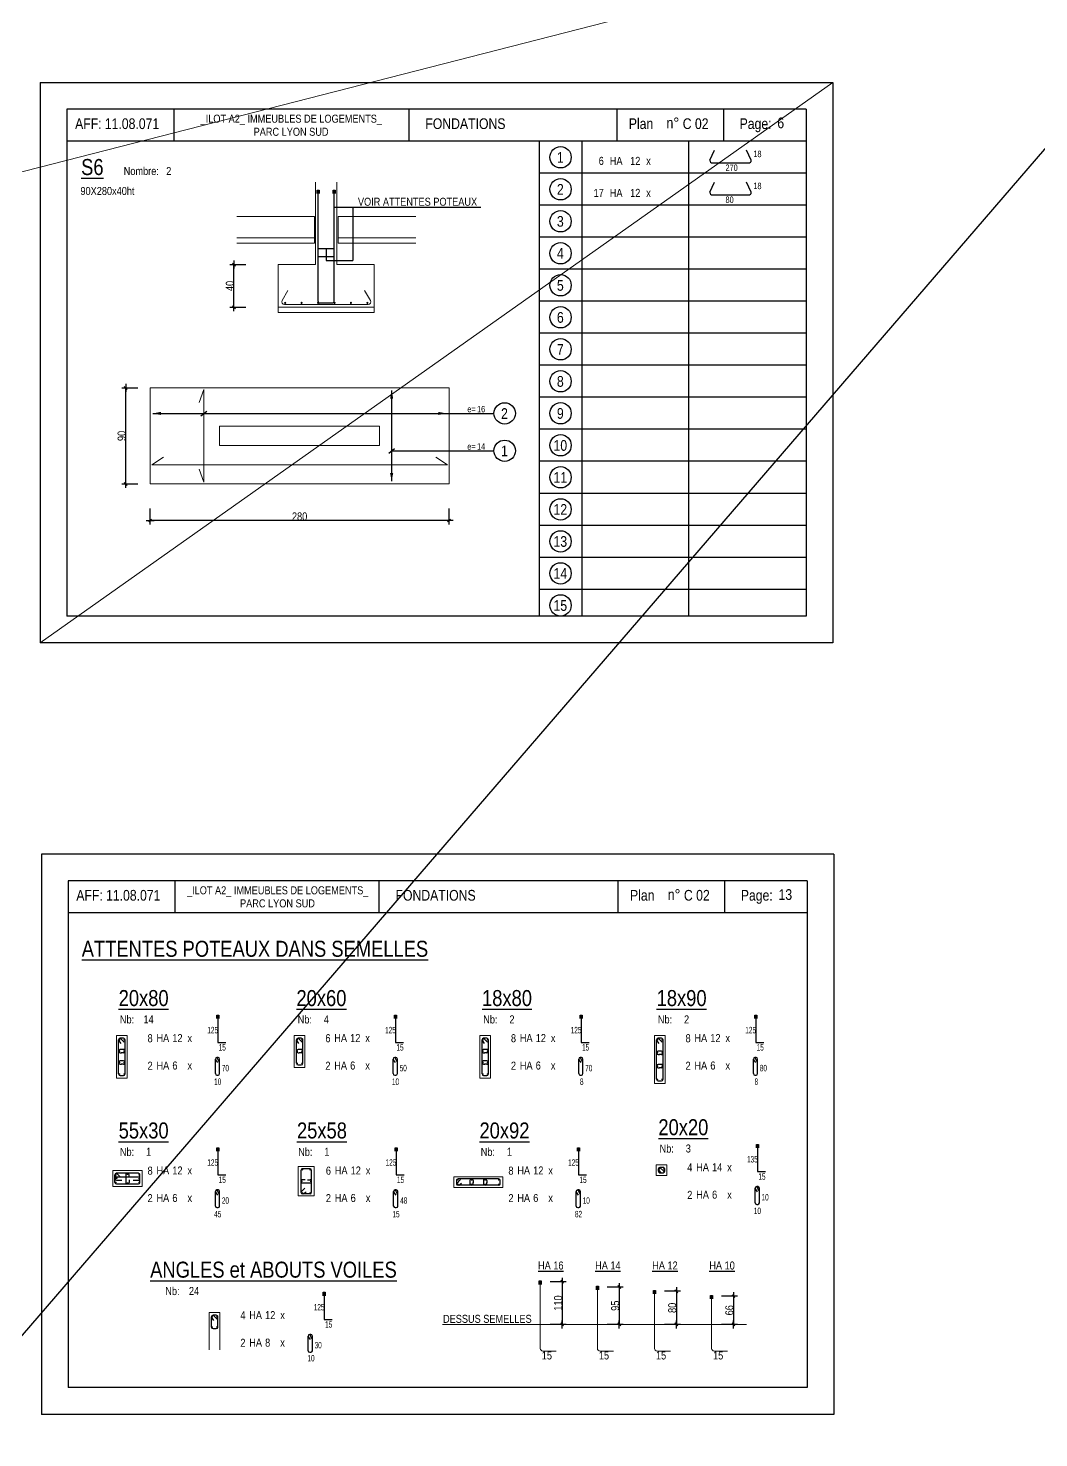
# Model space of a CAD drawing. Header units: centimetres. Extents: x 16433 to 114398, y -50094 to -12305.
# Drawn here: x 90031 to 91925, y -19755 to -17113 of the extents above; entities that cross this region are included whole.
import ezdxf
from ezdxf.enums import TextEntityAlignment as Align

# ---------------------------------------------------------------- set-up
doc = ezdxf.new("R2010")
doc.units = ezdxf.units.CM
doc.header["$LTSCALE"] = 0.5
doc.layers.get('DEFPOINTS').update_dxf_attribs({"linetype": 'CONTINUOUS'})
for name, color, linetype in [('01_cote_gen', 4, 'CONTINUOUS'), ('01_fenetres', 171, 'CONTINUOUS'), ('01_linteaux', 2, 'CONTINUOUS'), ('01_texte', 230, 'CONTINUOUS'), ('AA_COTES', 2, 'CONTINUOUS')]:
    doc.layers.add(name, color=color, linetype=linetype)
doc.layers.add('01_murs_coup', color=5, linetype='CONTINUOUS', lineweight=60)
doc.layers.add('01_sem', color=42, linetype='CONTINUOUS', lineweight=15)
doc.styles.add('STYLE2', font='ARIALN.TTF')
doc.dimstyles.new('JB25', dxfattribs={"dimscale": 0.1, "dimtxt": 150, "dimasz": 15, "dimexe": 0.1, "dimexo": 0.1, "dimgap": 0.09, "dimtad": 1, "dimdec": 1, "dimlfac": 0.5, "dimdsep": 46, "dimtxsty": 'STYLE2', "dimblk1": 'BOND_G', "dimblk2": 'BOND_D', "dimsah": 1, "dimcen": 1.5, "dimdle": 0.01, "dimse1": 1, "dimse2": 1, "dimclrd": 4, "dimclre": 2, "dimclrt": 6, "dimazin": 2, "dimtfac": 2.333333, "dimtdec": 1, "dimtix": 1, "dimtmove": 2, "dimatfit": 3, "dimldrblk": 'BOND_G', "dimfxl": 1, "dimtolj": 1, "dimtzin": 0, "dimarcsym": 0})
doc.dimstyles.new('JB50', dxfattribs={"dimscale": 0.1, "dimtxt": 150, "dimasz": 15, "dimexe": 0.1, "dimexo": 0.1, "dimgap": 0.09, "dimtad": 1, "dimdec": 1, "dimdsep": 46, "dimtxsty": 'STYLE2', "dimblk1": 'BOND_G', "dimblk2": 'BOND_D', "dimsah": 1, "dimcen": 1.5, "dimdle": 0.01, "dimse1": 1, "dimse2": 1, "dimclrd": 4, "dimclre": 2, "dimclrt": 6, "dimazin": 2, "dimtfac": 2.333333, "dimtdec": 1, "dimtix": 1, "dimtmove": 2, "dimatfit": 3, "dimldrblk": 'BOND_G', "dimfxl": 1, "dimtolj": 1, "dimtzin": 0, "dimarcsym": 0})

# ---------------------------------------------------------------- blocks, each defined once
blk = doc.blocks.new('BOND_G')
at = {"layer": 'AA_COTES', "color": 0}
for p, q in [((5, 0), (-5, 0)), ((1.8, 1.8), (-1.8, -1.8)), ((0, -5), (0, 15))]:
    blk.add_line(p, q, dxfattribs=at)
blk = doc.blocks.new('BOND_D')
at = {"layer": 'AA_COTES', "color": 0}
for p, q in [((5, 0), (-5, 0)), ((-1.8, -1.8), (1.8, 1.8)), ((0, 5), (0, -15))]:
    blk.add_line(p, q, dxfattribs=at)
blk = doc.blocks.new('*D4332')
at = {"layer": '01_cote_gen', "color": 4, "linetype": 'Continuous', "lineweight": -2, "transparency": 16777216}
blk.add_line((90213.9, -17965.8), (90213.9, -17788.8), dxfattribs=at)
at = {"layer": 'DEFPOINTS', "color": 0, "linetype": 'Continuous'}
for p in [(90213.9, -17787.3), (90240.9, -17787.3), (90240.9, -17967.3)]:
    blk.add_point(p, dxfattribs=at)
at = {"layer": '01_cote_gen', "color": 4, "linetype": 'Continuous', "lineweight": -2, "transparency": 16777216, "xscale": 1.5, "yscale": 1.5, "zscale": 1.5}
for name, p, rotation in [('BOND_D', (90213.9, -17787.3), 90), ('BOND_G', (90213.9, -17967.3), 270)]:
    blk.add_blockref(name, p, dxfattribs=dict(at, rotation=rotation))
at = {"layer": '01_cote_gen', "color": 6, "linetype": 'Continuous', "lineweight": 0, "transparency": 16777216, "insert": (90206.2, -17877.3), "char_height": 15, "attachment_point": 5, "rotation": 90, "style": 'STYLE2'}
blk.add_mtext('\\A1;90', dxfattribs=at)
blk = doc.blocks.new('*D4333')
at = {"layer": '01_sem', "color": 4, "lineweight": -2, "ltscale": 7, "transparency": 16777216}
blk.add_line((90818.2, -18035.9), (90261.2, -18035.9), dxfattribs=at)
at = {"layer": 'DEFPOINTS', "color": 0, "ltscale": 7}
for p in [(90259.7, -17967.3), (90819.7, -17967.3), (90259.7, -18035.9)]:
    blk.add_point(p, dxfattribs=at)
at = {"layer": '01_sem', "color": 4, "lineweight": -2, "ltscale": 7, "transparency": 16777216, "xscale": 1.5, "yscale": 1.5, "zscale": 1.5, "rotation": 180}
blk.add_blockref('BOND_D', (90259.7, -18035.9), dxfattribs=at)
at = {"layer": '01_sem', "color": 4, "lineweight": -2, "ltscale": 7, "transparency": 16777216, "xscale": 1.5, "yscale": 1.5, "zscale": 1.5}
blk.add_blockref('BOND_G', (90819.7, -18035.9), dxfattribs=at)
at = {"layer": '01_sem', "color": 6, "lineweight": 0, "ltscale": 7, "transparency": 16777216, "insert": (90539.7, -18028.3), "char_height": 15, "attachment_point": 5, "style": 'STYLE2'}
blk.add_mtext('\\A1;280', dxfattribs=at)
blk = doc.blocks.new('*D4334')
at = {"layer": '01_cote_gen', "color": 4, "linetype": 'Continuous', "lineweight": -2, "transparency": 16777216}
blk.add_line((90416.6, -17634.7), (90416.6, -17557.7), dxfattribs=at)
at = {"layer": 'DEFPOINTS', "color": 0, "linetype": 'Continuous'}
for p in [(90416.6, -17556.2), (90527.9, -17556.2), (90486.9, -17636.2)]:
    blk.add_point(p, dxfattribs=at)
at = {"layer": '01_cote_gen', "color": 4, "linetype": 'Continuous', "lineweight": -2, "transparency": 16777216, "xscale": 1.5, "yscale": 1.5, "zscale": 1.5}
for name, p, rotation in [('BOND_D', (90416.6, -17556.2), 90), ('BOND_G', (90416.6, -17636.2), 270)]:
    blk.add_blockref(name, p, dxfattribs=dict(at, rotation=rotation))
at = {"layer": '01_cote_gen', "color": 6, "linetype": 'Continuous', "lineweight": 0, "transparency": 16777216, "insert": (90409, -17596.2), "char_height": 15, "attachment_point": 5, "rotation": 90, "style": 'STYLE2'}
blk.add_mtext('\\A1;40', dxfattribs=at)
blk = doc.blocks.new('*D4379')
at = {"layer": '01_cote_gen', "color": 4, "linetype": 'Continuous', "lineweight": -2, "transparency": 16777216}
blk.add_line((91031.7, -19464.1), (91031.7, -19541.1), dxfattribs=at)
at = {"layer": 'DEFPOINTS', "color": 0, "linetype": 'Continuous'}
for p in [(90963.5, -19462.6), (90982.8, -19542.6), (91031.7, -19542.6)]:
    blk.add_point(p, dxfattribs=at)
at = {"layer": '01_cote_gen', "color": 4, "linetype": 'Continuous', "lineweight": -2, "transparency": 16777216, "xscale": 1.5, "yscale": 1.5, "zscale": 1.5}
for name, p, rotation in [('BOND_G', (91031.7, -19462.6), 90), ('BOND_D', (91031.7, -19542.6), 270)]:
    blk.add_blockref(name, p, dxfattribs=dict(at, rotation=rotation))
at = {"layer": '01_cote_gen', "color": 6, "linetype": 'Continuous', "lineweight": 0, "transparency": 16777216, "insert": (91024.1, -19502.6), "char_height": 15, "attachment_point": 5, "rotation": 90, "style": 'STYLE2'}
blk.add_mtext('\\A1;110', dxfattribs=at)
blk = doc.blocks.new('*D4380')
at = {"layer": '01_cote_gen', "color": 4, "linetype": 'Continuous', "lineweight": -2, "transparency": 16777216}
blk.add_line((91138.7, -19474.1), (91138.7, -19541.1), dxfattribs=at)
at = {"layer": 'DEFPOINTS', "color": 0, "linetype": 'Continuous'}
for p in [(91070.5, -19472.6), (91089.8, -19542.6), (91138.7, -19542.6)]:
    blk.add_point(p, dxfattribs=at)
at = {"layer": '01_cote_gen', "color": 4, "linetype": 'Continuous', "lineweight": -2, "transparency": 16777216, "xscale": 1.5, "yscale": 1.5, "zscale": 1.5}
for name, p, rotation in [('BOND_G', (91138.7, -19472.6), 90), ('BOND_D', (91138.7, -19542.6), 270)]:
    blk.add_blockref(name, p, dxfattribs=dict(at, rotation=rotation))
at = {"layer": '01_cote_gen', "color": 6, "linetype": 'Continuous', "lineweight": 0, "transparency": 16777216, "insert": (91131.1, -19507.6), "char_height": 15, "attachment_point": 5, "rotation": 90, "style": 'STYLE2'}
blk.add_mtext('\\A1;95', dxfattribs=at)
blk = doc.blocks.new('*D4381')
at = {"layer": '01_cote_gen', "color": 4, "linetype": 'Continuous', "lineweight": -2, "transparency": 16777216}
blk.add_line((91245.7, -19482.1), (91245.7, -19541.1), dxfattribs=at)
at = {"layer": 'DEFPOINTS', "color": 0, "linetype": 'Continuous'}
for p in [(91177.5, -19480.6), (91196.8, -19542.6), (91245.7, -19542.6)]:
    blk.add_point(p, dxfattribs=at)
at = {"layer": '01_cote_gen', "color": 4, "linetype": 'Continuous', "lineweight": -2, "transparency": 16777216, "xscale": 1.5, "yscale": 1.5, "zscale": 1.5}
for name, p, rotation in [('BOND_G', (91245.7, -19480.6), 90), ('BOND_D', (91245.7, -19542.6), 270)]:
    blk.add_blockref(name, p, dxfattribs=dict(at, rotation=rotation))
at = {"layer": '01_cote_gen', "color": 6, "linetype": 'Continuous', "lineweight": 0, "transparency": 16777216, "insert": (91238.1, -19511.6), "char_height": 15, "attachment_point": 5, "rotation": 90, "style": 'STYLE2'}
blk.add_mtext('\\A1;80', dxfattribs=at)
blk = doc.blocks.new('*D4382')
at = {"layer": '01_cote_gen', "color": 4, "linetype": 'Continuous', "lineweight": -2, "transparency": 16777216}
blk.add_line((91352.7, -19491.1), (91352.7, -19541.1), dxfattribs=at)
at = {"layer": 'DEFPOINTS', "color": 0, "linetype": 'Continuous'}
for p in [(91284.5, -19489.6), (91303.8, -19542.6), (91352.7, -19542.6)]:
    blk.add_point(p, dxfattribs=at)
at = {"layer": '01_cote_gen', "color": 4, "linetype": 'Continuous', "lineweight": -2, "transparency": 16777216, "xscale": 1.5, "yscale": 1.5, "zscale": 1.5}
for name, p, rotation in [('BOND_G', (91352.7, -19489.6), 90), ('BOND_D', (91352.7, -19542.6), 270)]:
    blk.add_blockref(name, p, dxfattribs=dict(at, rotation=rotation))
at = {"layer": '01_cote_gen', "color": 6, "linetype": 'Continuous', "lineweight": 0, "transparency": 16777216, "insert": (91345.1, -19516.1), "char_height": 15, "attachment_point": 5, "rotation": 90, "style": 'STYLE2'}
blk.add_mtext('\\A1;66', dxfattribs=at)

msp = doc.modelspace()

# ---------------------------------------------------------------- linework, layer by layer
at = {"layer": '01_cote_gen', "ltscale": 2}
msp.add_line((81410, -29553), (94408.5, -14471), dxfattribs=at)
at = {"layer": '01_fenetres', "ltscale": 30}
for p, q in [((91488.677, -17264.92), (90103.677, -17264.92)), ((90103.677, -17264.92), (90103.677, -18214.92)), ((90103.677, -17264.92), (90103.677, -18214.92)), ((90103.677, -17264.92), (90103.677, -18214.92)), ((90303.677, -17264.92), (90303.677, -17324.92)), ((90744.35, -17264.92), (90744.35, -17324.92)), ((91134.544, -17324.92), (91134.544, -17264.92)), ((91334.544, -17324.92), (91334.544, -17264.92)), ((91488.677, -17264.92), (91488.677, -18214.92)), ((91488.677, -17324.92), (90103.677, -17324.92)), ((91488.677, -18214.92), (90103.677, -18214.92)), ((90105.962, -18711.185), (90105.962, -19661.185)), ((90105.962, -18711.185), (90105.962, -19661.185)), ((90105.962, -18711.185), (90105.962, -19661.185)), ((91490.962, -18711.185), (90105.962, -18711.185)), ((90305.962, -18711.185), (90305.962, -18771.185)), ((90688.462, -18711.185), (90688.462, -18771.185)), ((91136.829, -18771.185), (91136.829, -18711.185)), ((91336.829, -18771.185), (91336.829, -18711.185)), ((91490.962, -18711.185), (91490.962, -19661.185)), ((91490.962, -18771.185), (90105.962, -18771.185)), ((91490.962, -19661.185), (90105.962, -19661.185))]:
    msp.add_line(p, q, dxfattribs=at)
at = {"layer": '01_linteaux', "linetype": 'Continuous'}
for p, q in [((91308.45, -17360.699), (91317.145, -17341.474)), ((91386.033, -17360.699), (91377.338, -17341.474)), ((91313.45, -17365.699), (91381.033, -17365.699)), ((91308.45, -17420.699), (91317.145, -17401.474)), ((91386.033, -17420.699), (91377.338, -17401.474)), ((91313.45, -17425.699), (91381.033, -17425.699))]:
    msp.add_line(p, q, dxfattribs=at)
for centre, start, end in [((91313.45, -17360.699), 180, 270), ((91381.033, -17360.699), 270, 0), ((91313.45, -17420.699), 180, 270), ((91381.033, -17420.699), 270, 0)]:
    msp.add_arc(centre, 5, start, end, dxfattribs=at)
at = {"layer": '01_murs_coup', "linetype": 'Continuous', "lineweight": 0}
for p, q in [((90507.013, -17623.657), (90517.871, -17604.849)), ((90672.352, -17623.657), (90661.494, -17604.849)), ((90511.343, -17631.157), (90668.022, -17631.157)), ((90360.221, -17790.26), (90351.542, -17814.903)), ((90360.221, -17790.26), (90360.221, -17964.26)), ((90262.713, -17931.385), (90284.413, -17916.877)), ((90262.713, -17931.385), (90816.713, -17931.385)), ((90360.221, -17964.26), (90351.542, -17939.617)), ((90816.713, -17931.385), (90795.013, -17916.877)), ((90807.774, -19542.61), (91377.171, -19542.61))]:
    msp.add_line(p, q, dxfattribs=at)
for centre, start, end in [((90511.343, -17626.157), 150, 270), ((90668.022, -17626.157), 270, 30)]:
    msp.add_arc(centre, 5, start, end, dxfattribs=at)
at = {"layer": '01_sem', "linetype": 'Continuous', "lineweight": 0}
for p, q in [((81329.389, -19608.185), (98401.814, -15234.587)), ((91538.677, -17214.92), (90053.677, -18264.92)), ((90569.683, -17556.246), (90499.683, -17556.246)), ((90679.683, -17556.246), (90609.683, -17556.246))]:
    msp.add_line(p, q, dxfattribs=at)
at = {"layer": '01_sem', "lineweight": 0, "ltscale": 7}
for p, q in [((90569.683, -17556.246), (90569.683, -17401.686)), ((90609.683, -17556.246), (90609.683, -17401.686)), ((90567.683, -17466.246), (90422.142, -17466.246)), ((90567.683, -17466.246), (90567.683, -17516.246)), ((90611.683, -17466.246), (90757.223, -17466.246)), ((90611.683, -17466.246), (90611.683, -17516.246)), ((90567.683, -17506.246), (90422.142, -17506.246)), ((90567.683, -17516.246), (90422.142, -17516.246)), ((90611.683, -17506.246), (90757.223, -17506.246)), ((90611.683, -17516.246), (90757.223, -17516.246)), ((90499.683, -17636.246), (90499.683, -17556.246)), ((90679.683, -17636.246), (90679.683, -17556.246)), ((90499.683, -17636.246), (90679.683, -17636.246)), ((90499.683, -17636.246), (90499.683, -17646.246)), ((90499.683, -17646.246), (90679.683, -17646.246)), ((90679.683, -17636.246), (90679.683, -17646.246)), ((90259.713, -17787.26), (90259.713, -17967.26)), ((90819.713, -17787.26), (90259.713, -17787.26)), ((90819.713, -17787.26), (90819.713, -17967.26)), ((90819.713, -17967.26), (90259.713, -17967.26))]:
    msp.add_line(p, q, dxfattribs=at)
at = {"layer": '01_sem', "color": 2, "lineweight": 0, "ltscale": 7}
for p, q in [((90196.559, -19081.244), (90196.559, -19001.242)), ((90216.559, -19001.242), (90196.559, -19001.242)), ((90196.559, -19081.244), (90196.559, -19001.242)), ((90216.559, -19001.242), (90196.559, -19001.242)), ((90216.559, -19081.244), (90216.559, -19001.242)), ((90529.769, -19061.244), (90529.769, -19001.242)), ((90549.769, -19001.242), (90529.769, -19001.242)), ((90529.769, -19061.244), (90529.769, -19001.242)), ((90549.769, -19001.242), (90529.769, -19001.242)), ((90549.769, -19061.244), (90549.769, -19001.242)), ((90877.505, -19081.244), (90877.505, -19001.242)), ((90897.505, -19001.242), (90877.505, -19001.242)), ((90877.505, -19081.244), (90877.505, -19001.242)), ((90897.505, -19001.242), (90877.505, -19001.242)), ((90897.505, -19081.244), (90897.505, -19001.242)), ((91204.725, -19091.144), (91204.725, -19001.242)), ((91224.725, -19001.242), (91204.725, -19001.242)), ((91204.725, -19091.144), (91204.725, -19001.242)), ((91224.725, -19001.242), (91204.725, -19001.242)), ((91224.725, -19091.144), (91224.725, -19001.242)), ((90529.769, -19061.244), (90549.769, -19061.244)), ((90529.769, -19061.244), (90549.769, -19061.244)), ((90196.559, -19081.244), (90216.559, -19081.244)), ((90196.559, -19081.244), (90216.559, -19081.244)), ((90877.505, -19081.244), (90897.505, -19081.244)), ((90877.505, -19081.244), (90897.505, -19081.244)), ((91204.725, -19091.144), (91224.725, -19091.144)), ((91204.725, -19091.144), (91224.725, -19091.144)), ((90189.559, -19284.449), (90189.559, -19254.447)), ((90244.559, -19254.447), (90189.559, -19254.447)), ((90189.559, -19284.449), (90189.559, -19254.447)), ((90244.559, -19254.447), (90189.559, -19254.447)), ((90244.559, -19284.449), (90244.559, -19254.447)), ((90567.198, -19246.949), (90537.196, -19246.949)), ((90537.196, -19246.949), (90537.196, -19301.949)), ((90537.196, -19246.949), (90537.196, -19301.949)), ((90567.198, -19301.949), (90567.198, -19246.949)), ((90567.198, -19301.949), (90567.198, -19246.949)), ((91207.973, -19263.332), (91207.973, -19243.33)), ((91227.973, -19243.33), (91207.973, -19243.33)), ((91207.973, -19263.332), (91207.973, -19243.33)), ((91227.973, -19243.33), (91207.973, -19243.33)), ((91227.973, -19263.332), (91227.973, -19243.33)), ((90189.559, -19284.449), (90244.559, -19284.449)), ((90189.559, -19284.449), (90244.559, -19284.449)), ((90920.669, -19265.933), (90828.667, -19265.933)), ((90828.667, -19265.933), (90828.667, -19285.933)), ((90828.667, -19265.933), (90828.667, -19285.933)), ((90920.669, -19285.933), (90828.667, -19285.933)), ((90920.669, -19285.933), (90828.667, -19285.933)), ((90920.669, -19285.933), (90920.669, -19265.933)), ((90920.669, -19285.933), (90920.669, -19265.933)), ((91207.973, -19263.332), (91227.973, -19263.332)), ((91207.973, -19263.332), (91227.973, -19263.332)), ((90567.198, -19301.949), (90537.196, -19301.949)), ((90567.198, -19301.949), (90537.196, -19301.949)), ((90990.706, -19462.61), (90990.706, -19587.61)), ((91097.706, -19472.61), (91097.706, -19587.61)), ((91204.706, -19480.61), (91204.706, -19587.61)), ((91311.706, -19489.61), (91311.706, -19587.61)), ((90390.41, -19520.574), (90370.41, -19520.575)), ((90390.41, -19520.574), (90370.41, -19520.575)), ((90370.41, -19590.392), (90370.41, -19520.575)), ((90370.41, -19590.392), (90370.41, -19520.575)), ((90390.41, -19590.392), (90390.41, -19520.574)), ((90995.706, -19592.61), (91020.632, -19592.61)), ((91102.706, -19592.61), (91127.632, -19592.61)), ((91209.706, -19592.61), (91234.632, -19592.61)), ((91316.706, -19592.61), (91341.632, -19592.61))]:
    msp.add_line(p, q, dxfattribs=at)
msp.add_lwpolyline([(90689.713, -17895.26), (90689.713, -17859.26), (90389.713, -17859.26), (90389.713, -17895.26)], close=True, dxfattribs=at)
for centre in [(90995.706, -19587.61), (91102.706, -19587.61), (91209.706, -19587.61), (91316.706, -19587.61)]:
    msp.add_arc(centre, 5, 180, 270, dxfattribs=at)
at = {"layer": '01_texte', "ltscale": 30}
for p, q in [((90053.677, -17214.92), (90053.677, -18264.92)), ((90053.677, -17214.92), (91538.677, -17214.92)), ((91538.677, -17214.92), (91538.677, -18264.92)), ((91538.677, -17214.92), (91538.677, -18264.92)), ((90988.677, -17324.92), (90988.677, -18214.92)), ((91068.677, -17324.92), (91068.677, -18214.92)), ((91268.677, -17324.92), (91268.677, -18214.92)), ((91488.677, -17384.92), (90988.677, -17384.92)), ((90572.836, -17423.162), (90572.836, -17416.897)), ((90572.836, -17416.897), (90576.574, -17416.897)), ((90574.683, -17625.479), (90574.683, -17418.246)), ((90576.574, -17416.897), (90576.574, -17423.162)), ((90602.829, -17423.162), (90602.829, -17416.897)), ((90602.829, -17416.897), (90606.567, -17416.897)), ((90604.675, -17624.883), (90604.675, -17418.246)), ((90606.567, -17416.897), (90606.567, -17423.162)), ((91488.677, -17444.92), (90988.677, -17444.92)), ((91488.677, -17504.92), (90988.677, -17504.92)), ((91488.677, -17564.92), (90988.677, -17564.92)), ((90589.683, -17628.479), (90577.683, -17628.479)), ((90589.675, -17627.883), (90601.675, -17627.883)), ((91488.677, -17624.92), (90988.677, -17624.92)), ((91488.677, -17684.92), (90988.677, -17684.92)), ((91488.677, -17744.92), (90988.677, -17744.92)), ((90712.143, -17792.26), (90712.143, -17962.26)), ((91488.677, -17804.92), (90988.677, -17804.92)), ((90354.888, -17839.525), (90365.553, -17830.754)), ((90264.713, -17835.14), (90903.976, -17835.14)), ((91488.677, -17864.92), (90988.677, -17864.92)), ((90706.811, -17909.575), (90717.475, -17900.804)), ((90712.143, -17905.189), (90903.976, -17905.189)), ((91488.677, -17924.92), (90988.677, -17924.92)), ((91488.677, -17984.92), (90988.677, -17984.92)), ((91488.677, -18044.92), (90988.677, -18044.92)), ((91488.677, -18104.92), (90988.677, -18104.92)), ((91488.677, -18164.92), (90988.677, -18164.92)), ((91538.677, -18264.92), (90053.677, -18264.92)), ((90055.962, -18661.185), (90055.962, -19711.185)), ((90055.962, -18661.185), (90055.962, -19711.185)), ((91540.962, -18661.185), (90055.962, -18661.185)), ((91540.962, -18661.185), (91540.962, -19711.185)), ((91540.962, -18661.185), (91540.962, -19711.185)), ((90384.57, -18969.43), (90384.57, -18963.165)), ((90384.57, -18963.165), (90388.308, -18963.165)), ((90386.417, -18964.514), (90386.417, -19014.018)), ((90388.308, -18963.165), (90388.308, -18969.43)), ((90717.78, -18969.43), (90717.78, -18963.165)), ((90717.78, -18963.165), (90721.518, -18963.165)), ((90719.626, -18964.514), (90719.626, -19014.018)), ((90721.518, -18963.165), (90721.518, -18969.43)), ((91065.516, -18969.43), (91065.516, -18963.165)), ((91065.516, -18963.165), (91069.254, -18963.165)), ((91067.362, -18964.514), (91067.362, -19014.018)), ((91069.254, -18963.165), (91069.254, -18969.43)), ((91392.736, -18969.43), (91392.736, -18963.165)), ((91392.736, -18963.165), (91396.474, -18963.165)), ((91394.582, -18964.514), (91394.582, -19014.018)), ((91396.474, -18963.165), (91396.474, -18969.43)), ((90200.559, -19073.244), (90200.559, -19009.242)), ((90200.559, -19010.518), (90204.558, -19015.882)), ((90209.559, -19006.242), (90203.559, -19006.242)), ((90203.559, -19006.242), (90211.158, -19013.655)), ((90212.559, -19073.244), (90212.559, -19009.242)), ((90386.417, -19014.018), (90401.417, -19014.018)), ((90533.769, -19053.244), (90533.769, -19009.242)), ((90533.769, -19010.518), (90537.768, -19015.882)), ((90542.769, -19006.242), (90536.769, -19006.242)), ((90536.769, -19006.242), (90544.368, -19013.655)), ((90545.769, -19053.244), (90545.769, -19009.242)), ((90719.626, -19014.018), (90734.626, -19014.018)), ((90881.505, -19073.244), (90881.505, -19009.242)), ((90881.505, -19010.518), (90885.504, -19015.882)), ((90890.505, -19006.242), (90884.505, -19006.242)), ((90884.505, -19006.242), (90892.104, -19013.655)), ((90893.505, -19073.244), (90893.505, -19009.242)), ((91067.362, -19014.018), (91082.362, -19014.018)), ((91208.725, -19083.144), (91208.725, -19009.242)), ((91208.725, -19010.518), (91212.724, -19015.882)), ((91217.725, -19006.242), (91211.725, -19006.242)), ((91211.725, -19006.242), (91219.324, -19013.655)), ((91220.725, -19083.144), (91220.725, -19009.242)), ((91394.582, -19014.018), (91409.582, -19014.018)), ((90209.559, -19027.444), (90203.559, -19027.445)), ((90203.559, -19033.445), (90205.652, -19033.445)), ((90209.559, -19048.883), (90203.559, -19048.883)), ((90209.559, -19033.445), (90205.467, -19033.445)), ((90381.804, -19072.569), (90381.804, -19045.253)), ((90381.804, -19046.528), (90385.803, -19051.893)), ((90386.804, -19042.252), (90384.804, -19042.253)), ((90384.804, -19042.253), (90388.403, -19049.665)), ((90389.804, -19072.569), (90389.804, -19045.252)), ((90542.769, -19027.444), (90536.769, -19027.445)), ((90536.769, -19033.445), (90538.862, -19033.445)), ((90542.769, -19033.445), (90538.676, -19033.445)), ((90715.014, -19072.569), (90715.014, -19045.253)), ((90715.014, -19046.528), (90719.013, -19051.893)), ((90720.014, -19042.252), (90718.014, -19042.253)), ((90718.014, -19042.253), (90721.613, -19049.665)), ((90723.014, -19072.569), (90723.014, -19045.252)), ((90890.505, -19027.444), (90884.505, -19027.445)), ((90884.505, -19033.445), (90886.598, -19033.445)), ((90890.505, -19048.883), (90884.505, -19048.883)), ((90890.505, -19033.445), (90886.412, -19033.445)), ((91062.75, -19072.569), (91062.75, -19045.253)), ((91062.75, -19046.528), (91066.749, -19051.893)), ((91067.75, -19042.252), (91065.75, -19042.253)), ((91065.75, -19042.253), (91069.349, -19049.665)), ((91070.75, -19072.569), (91070.75, -19045.252)), ((91217.725, -19030.744), (91211.725, -19030.745)), ((91211.725, -19036.745), (91213.818, -19036.745)), ((91217.725, -19036.745), (91213.632, -19036.745)), ((91389.97, -19072.569), (91389.97, -19045.253)), ((91389.97, -19046.528), (91393.969, -19051.893)), ((91394.97, -19042.252), (91392.97, -19042.253)), ((91392.97, -19042.253), (91396.569, -19049.665)), ((91397.97, -19072.569), (91397.97, -19045.252)), ((90203.559, -19054.883), (90205.652, -19054.883)), ((90209.559, -19054.883), (90205.467, -19054.883)), ((90384.804, -19075.569), (90386.804, -19075.569)), ((90536.769, -19056.244), (90542.769, -19056.244)), ((90718.014, -19075.569), (90720.014, -19075.569)), ((90884.505, -19054.883), (90886.598, -19054.883)), ((90890.505, -19054.883), (90886.412, -19054.883)), ((91065.75, -19075.569), (91067.75, -19075.569)), ((91217.725, -19055.483), (91211.725, -19055.483)), ((91211.725, -19061.483), (91213.818, -19061.483)), ((91217.725, -19061.483), (91213.632, -19061.483)), ((91392.97, -19075.569), (91394.97, -19075.569)), ((90203.559, -19076.244), (90209.559, -19076.244)), ((90884.505, -19076.244), (90890.505, -19076.244)), ((91211.725, -19086.144), (91217.725, -19086.144)), ((91395.984, -19211.518), (91395.984, -19205.252)), ((91395.984, -19205.252), (91399.722, -19205.252)), ((91397.83, -19206.601), (91397.83, -19256.106)), ((91399.722, -19205.252), (91399.722, -19211.518)), ((90384.57, -19217.635), (90384.57, -19211.37)), ((90384.57, -19211.37), (90388.308, -19211.37)), ((90386.417, -19212.719), (90386.417, -19262.223)), ((90388.308, -19211.37), (90388.308, -19217.635)), ((90718.709, -19217.635), (90718.709, -19211.37)), ((90718.709, -19211.37), (90722.446, -19211.37)), ((90720.555, -19212.719), (90720.555, -19262.223)), ((90722.446, -19211.37), (90722.446, -19217.635)), ((91060.758, -19217.635), (91060.758, -19211.37)), ((91060.758, -19211.37), (91064.496, -19211.37)), ((91062.605, -19212.719), (91062.605, -19262.223)), ((91064.496, -19211.37), (91064.496, -19217.635)), ((90237.559, -19259.447), (90196.559, -19259.447)), ((90196.559, -19259.447), (90204.158, -19266.86)), ((90542.196, -19253.949), (90542.196, -19294.949)), ((90559.198, -19250.949), (90545.196, -19250.949)), ((90562.198, -19294.949), (90562.198, -19253.949)), ((91211.973, -19255.332), (91211.973, -19251.33)), ((91211.973, -19252.606), (91215.972, -19257.97)), ((91220.973, -19248.33), (91214.973, -19248.33)), ((91214.973, -19248.33), (91222.571, -19255.743)), ((91214.973, -19258.332), (91220.973, -19258.332)), ((91223.973, -19255.332), (91223.973, -19251.33)), ((91397.83, -19256.106), (91412.83, -19256.106)), ((90193.559, -19276.449), (90193.559, -19262.447)), ((90193.559, -19263.723), (90197.558, -19269.087)), ((90237.559, -19266.369), (90196.559, -19266.369)), ((90196.559, -19272.369), (90206.559, -19272.369)), ((90196.559, -19279.449), (90237.559, -19279.449)), ((90214.059, -19262.447), (90214.059, -19276.449)), ((90220.06, -19267.447), (90220.06, -19262.447)), ((90220.06, -19271.449), (90220.06, -19276.449)), ((90227.559, -19272.369), (90237.559, -19272.369)), ((90240.559, -19276.449), (90240.559, -19262.447)), ((90386.417, -19262.223), (90401.417, -19262.223)), ((90550.196, -19271.449), (90545.196, -19271.449)), ((90545.196, -19277.449), (90559.198, -19277.449)), ((90554.198, -19271.449), (90559.198, -19271.449)), ((90720.555, -19262.223), (90735.555, -19262.223)), ((90833.667, -19278.933), (90841.08, -19271.335)), ((90833.667, -19272.933), (90833.667, -19278.933)), ((90912.669, -19269.933), (90836.667, -19269.933)), ((90912.669, -19281.933), (90836.667, -19281.933)), ((90837.943, -19281.933), (90843.307, -19277.934)), ((90858.869, -19272.933), (90858.869, -19278.933)), ((90864.869, -19272.933), (90864.869, -19277.026)), ((90864.869, -19278.933), (90864.869, -19276.84)), ((90884.308, -19272.933), (90884.308, -19278.933)), ((90890.308, -19272.933), (90890.308, -19277.026)), ((90890.308, -19278.933), (90890.308, -19276.84)), ((90915.669, -19278.933), (90915.669, -19272.933)), ((91062.605, -19262.223), (91077.605, -19262.223)), ((91398.218, -19284.34), (91396.218, -19284.34)), ((91396.218, -19284.34), (91399.816, -19291.753)), ((90381.804, -19320.774), (90381.804, -19293.457)), ((90381.804, -19294.733), (90385.803, -19300.098)), ((90386.804, -19290.457), (90384.804, -19290.457)), ((90384.804, -19290.457), (90388.403, -19297.87)), ((90389.804, -19320.774), (90389.804, -19293.457)), ((90542.196, -19294.949), (90549.609, -19287.351)), ((90559.198, -19297.949), (90545.196, -19297.949)), ((90546.472, -19297.949), (90551.836, -19293.95)), ((90715.943, -19320.774), (90715.943, -19293.457)), ((90715.943, -19294.733), (90719.942, -19300.098)), ((90720.943, -19290.457), (90718.943, -19290.457)), ((90718.943, -19290.457), (90722.541, -19297.87)), ((90723.943, -19320.774), (90723.943, -19293.457)), ((91057.992, -19320.774), (91057.992, -19293.457)), ((91057.992, -19294.733), (91061.991, -19300.098)), ((91062.992, -19290.457), (91060.992, -19290.457)), ((91060.992, -19290.457), (91064.591, -19297.87)), ((91065.992, -19320.774), (91065.992, -19293.457)), ((91393.218, -19314.657), (91393.218, -19287.34)), ((91393.218, -19288.616), (91397.217, -19293.98)), ((91401.218, -19314.657), (91401.218, -19287.34)), ((90384.804, -19323.774), (90386.804, -19323.774)), ((90718.943, -19323.774), (90720.943, -19323.774)), ((91060.992, -19323.774), (91062.992, -19323.774)), ((91396.218, -19317.657), (91398.218, -19317.657)), ((90988.859, -19467.526), (90988.859, -19461.261)), ((90988.859, -19461.261), (90992.597, -19461.261)), ((90992.597, -19461.261), (90992.597, -19467.526)), ((91095.859, -19477.526), (91095.859, -19471.261)), ((91095.859, -19471.261), (91099.597, -19471.261)), ((91099.597, -19471.261), (91099.597, -19477.526)), ((90584.084, -19488.763), (90584.084, -19482.497)), ((90584.084, -19482.497), (90587.822, -19482.497)), ((90585.931, -19483.846), (90585.931, -19533.351)), ((90587.822, -19482.497), (90587.822, -19488.763)), ((91202.859, -19485.526), (91202.859, -19479.261)), ((91202.859, -19479.261), (91206.597, -19479.261)), ((91206.597, -19479.261), (91206.597, -19485.526)), ((91309.859, -19494.526), (91309.859, -19488.261)), ((91309.859, -19488.261), (91313.597, -19488.261)), ((91313.597, -19488.261), (91313.597, -19494.526)), ((90374.41, -19547.577), (90374.41, -19528.575)), ((90374.41, -19529.851), (90378.409, -19535.215)), ((90383.41, -19525.575), (90377.41, -19525.575)), ((90377.41, -19525.575), (90385.009, -19532.987)), ((90377.41, -19550.577), (90383.41, -19550.577)), ((90386.41, -19547.577), (90386.41, -19528.575)), ((90585.931, -19533.351), (90600.931, -19533.351)), ((90555.655, -19591.902), (90555.655, -19564.585)), ((90555.655, -19565.861), (90559.654, -19571.225)), ((90560.655, -19561.585), (90558.655, -19561.585)), ((90558.655, -19561.585), (90562.254, -19568.998)), ((90563.655, -19591.902), (90563.655, -19564.585)), ((90558.655, -19594.902), (90560.655, -19594.902)), ((91540.962, -19711.185), (90055.962, -19711.185))]:
    msp.add_line(p, q, dxfattribs=at)
at = {"layer": '01_texte'}
for p, q in [((90604.675, -17448.637), (90879.537, -17448.637)), ((90639.2, -17448.637), (90639.2, -17548.436)), ((90574.683, -17526.246), (90604.675, -17526.246)), ((90574.683, -17541.246), (90604.675, -17541.246)), ((90589.549, -17526.246), (90589.549, -17548.436)), ((90589.549, -17548.436), (90639.2, -17548.436))]:
    msp.add_line(p, q, dxfattribs=at)
at = {"layer": '01_texte', "ltscale": 30, "flags": 128}
for points, const_width in [([(90513.624, -17627.931, -1), (90511.624, -17627.931, -1)], 2), ([(90513.624, -17627.931, -1), (90511.624, -17627.931, -1)], 2), ([(90544.444, -17627.931, -1), (90542.444, -17627.931, -1)], 2), ([(90575.264, -17627.931, -1), (90573.264, -17627.931, -1)], 2), ([(90604.101, -17627.931, 1), (90606.101, -17627.931, 1)], 2), ([(90634.921, -17627.931, 1), (90636.921, -17627.931, 1)], 2), ([(90665.741, -17627.931, 1), (90667.741, -17627.931, 1)], 2), ([(90665.741, -17627.931, 1), (90667.741, -17627.931, 1)], 2), ([(90203.027, -19009.094, -1), (90201.527, -19009.094, -1)], 1.5), ([(90210.092, -19009.094, 1), (90211.592, -19009.094, 1)], 1.5), ([(90536.237, -19009.094, -1), (90534.737, -19009.094, -1)], 1.5), ([(90543.302, -19009.094, 1), (90544.802, -19009.094, 1)], 1.5), ([(90883.973, -19009.094, -1), (90882.473, -19009.094, -1)], 1.5), ([(90891.038, -19009.094, 1), (90892.538, -19009.094, 1)], 1.5), ([(91211.193, -19009.094, -1), (91209.693, -19009.094, -1)], 1.5), ([(91218.258, -19009.094, 1), (91219.758, -19009.094, 1)], 1.5), ([(90203.027, -19030.524, -1), (90201.527, -19030.524, -1)], 1.5), ([(90210.092, -19030.524, 1), (90211.592, -19030.524, 1)], 1.5), ([(90536.237, -19030.524, -1), (90534.737, -19030.524, -1)], 1.5), ([(90543.302, -19030.524, 1), (90544.802, -19030.524, 1)], 1.5), ([(90883.973, -19030.524, -1), (90882.473, -19030.524, -1)], 1.5), ([(90891.038, -19030.524, 1), (90892.538, -19030.524, 1)], 1.5), ([(91211.193, -19033.824, -1), (91209.693, -19033.824, -1)], 1.5), ([(91218.258, -19033.824, 1), (91219.758, -19033.824, 1)], 1.5), ([(90203.027, -19051.962, 1), (90201.527, -19051.962, 1)], 1.5), ([(90203.027, -19073.392, 1), (90201.527, -19073.392, 1)], 1.5), ([(90210.092, -19051.962, -1), (90211.592, -19051.962, -1)], 1.5), ([(90210.092, -19073.392, -1), (90211.592, -19073.392, -1)], 1.5), ([(90536.237, -19053.392, 1), (90534.737, -19053.392, 1)], 1.5), ([(90543.302, -19053.392, -1), (90544.802, -19053.392, -1)], 1.5), ([(90883.973, -19051.962, 1), (90882.473, -19051.962, 1)], 1.5), ([(90883.973, -19073.392, 1), (90882.473, -19073.392, 1)], 1.5), ([(90891.038, -19051.962, -1), (90892.538, -19051.962, -1)], 1.5), ([(90891.038, -19073.392, -1), (90892.538, -19073.392, -1)], 1.5), ([(91211.193, -19058.562, 1), (91209.693, -19058.562, 1)], 1.5), ([(91218.258, -19058.562, -1), (91219.758, -19058.562, -1)], 1.5), ([(91211.193, -19083.292, 1), (91209.693, -19083.292, 1)], 1.5), ([(91218.258, -19083.292, -1), (91219.758, -19083.292, -1)], 1.5), ([(90196.027, -19262.299, -1), (90194.527, -19262.299, -1)], 1.5), ([(90217.139, -19261.915, 1), (90217.139, -19260.415, 1)], 1.5), ([(90238.092, -19262.299, 1), (90239.592, -19262.299, 1)], 1.5), ([(90545.048, -19253.417, 1), (90545.048, -19251.917, 1)], 1.5), ([(90559.347, -19253.417, -1), (90559.347, -19251.917, -1)], 1.5), ([(91214.441, -19251.182, -1), (91212.941, -19251.182, -1)], 1.5), ([(91214.441, -19255.48, 1), (91212.941, -19255.48, 1)], 1.5), ([(91221.505, -19251.182, 1), (91223.005, -19251.182, 1)], 1.5), ([(91221.505, -19255.48, -1), (91223.005, -19255.48, -1)], 1.5), ([(90196.027, -19269.448, -1), (90194.527, -19269.448, -1)], 1.5), ([(90196.027, -19276.597, 1), (90194.527, -19276.597, 1)], 1.5), ([(90217.139, -19276.982, -1), (90217.139, -19278.482, -1)], 1.5), ([(90238.092, -19269.448, 1), (90239.592, -19269.448, 1)], 1.5), ([(90238.092, -19276.597, -1), (90239.592, -19276.597, -1)], 1.5), ([(90544.664, -19274.37, 1), (90543.164, -19274.37, 1)], 1.5), ([(90559.731, -19274.37, -1), (90561.231, -19274.37, -1)], 1.5), ([(90836.519, -19272.401, 1), (90836.519, -19270.901, 1)], 1.5), ([(90836.519, -19279.465, -1), (90836.519, -19280.965, -1)], 1.5), ([(90861.949, -19272.401, 1), (90861.949, -19270.901, 1)], 1.5), ([(90861.949, -19279.465, -1), (90861.949, -19280.965, -1)], 1.5), ([(90887.387, -19272.401, -1), (90887.387, -19270.901, -1)], 1.5), ([(90887.387, -19279.465, 1), (90887.387, -19280.965, 1)], 1.5), ([(90912.817, -19272.401, -1), (90912.817, -19270.901, -1)], 1.5), ([(90912.817, -19279.465, 1), (90912.817, -19280.965, 1)], 1.5), ([(90545.048, -19295.482, -1), (90545.048, -19296.982, -1)], 1.5), ([(90559.347, -19295.482, 1), (90559.347, -19296.982, 1)], 1.5), ([(90376.878, -19528.427, -1), (90375.378, -19528.427, -1)], 1.5), ([(90376.878, -19547.725, 1), (90375.378, -19547.725, 1)], 1.5), ([(90383.943, -19528.427, 1), (90385.443, -19528.427, 1)], 1.5), ([(90383.943, -19547.725, -1), (90385.443, -19547.725, -1)], 1.5)]:
    msp.add_lwpolyline(points, format="xyb", close=True, dxfattribs=dict(at, const_width=const_width))
at = {"layer": '01_texte'}
for centre in [(91028.677, -17354.92), (91028.677, -17414.92), (91028.677, -17474.92), (91028.677, -17534.92), (91028.677, -17594.92), (91028.677, -17654.92), (91028.677, -17714.92), (91028.677, -17774.92), (90923.976, -17835.14), (91028.677, -17834.92), (90923.976, -17905.189), (91028.677, -17894.92), (91028.677, -17954.92), (91028.677, -18014.92), (91028.677, -18074.92), (91028.677, -18134.92), (91028.677, -18194.92)]:
    msp.add_circle(centre, 20, dxfattribs=at)
at = {"layer": '01_texte', "ltscale": 30}
for centre, start, end in [((90577.683, -17625.479), 180, 270), ((90601.675, -17624.883), 270, 0), ((90203.559, -19009.242), 90.000915, 180), ((90209.559, -19009.242), 0, 90.000915), ((90536.769, -19009.242), 90.000915, 180), ((90542.769, -19009.242), 0, 90.000915), ((90884.505, -19009.242), 90.000915, 180), ((90890.505, -19009.242), 0, 90.000915), ((91211.725, -19009.242), 90.000915, 180), ((91217.725, -19009.242), 0, 90.000915), ((90203.559, -19030.445), 90.000915, 180), ((90203.559, -19030.445), 180, 269.999085), ((90203.559, -19051.883), 90.000915, 180), ((90209.559, -19030.444), 0, 90.000915), ((90209.559, -19030.445), 269.999085, 360), ((90209.559, -19051.883), 0, 90.000915), ((90384.804, -19045.253), 90.000915, 180), ((90386.804, -19045.253), 0, 89.999085), ((90536.769, -19030.445), 90.000915, 180), ((90536.769, -19030.445), 180, 269.999085), ((90542.769, -19030.444), 0, 90.000915), ((90542.769, -19030.445), 269.999085, 360), ((90718.014, -19045.253), 90.000915, 180), ((90720.014, -19045.253), 0, 89.999085), ((90884.505, -19030.445), 90.000915, 180), ((90884.505, -19030.445), 180, 269.999085), ((90884.505, -19051.883), 90.000915, 180), ((90890.505, -19030.444), 0, 90.000915), ((90890.505, -19030.445), 269.999085, 360), ((90890.505, -19051.883), 0, 90.000915), ((91065.75, -19045.253), 90.000915, 180), ((91067.75, -19045.253), 0, 89.999085), ((91211.725, -19033.745), 90.000915, 180), ((91211.725, -19033.745), 180, 269.999085), ((91217.725, -19033.744), 0, 90.000915), ((91217.725, -19033.745), 269.999085, 360), ((91392.97, -19045.253), 90.000915, 180), ((91394.97, -19045.253), 0, 89.999085), ((90203.559, -19051.883), 180, 269.999085), ((90203.559, -19073.244), 180, 270), ((90209.559, -19051.883), 269.999085, 360), ((90209.559, -19073.244), 270, 0), ((90384.804, -19072.569), 180, 270), ((90386.804, -19072.569), 270, 0), ((90536.769, -19053.244), 180, 270), ((90542.769, -19053.244), 270, 0), ((90718.014, -19072.569), 180, 270), ((90720.014, -19072.569), 270, 0), ((90884.505, -19051.883), 180, 269.999085), ((90884.505, -19073.244), 180, 270), ((90890.505, -19051.883), 269.999085, 360), ((90890.505, -19073.244), 270, 0), ((91065.75, -19072.569), 180, 270), ((91067.75, -19072.569), 270, 0), ((91211.725, -19058.483), 90.000915, 180), ((91211.725, -19058.483), 180, 269.999085), ((91217.725, -19058.483), 0, 90.000915), ((91217.725, -19058.483), 269.999085, 360), ((91392.97, -19072.569), 180, 270), ((91394.97, -19072.569), 270, 0), ((91211.725, -19083.144), 180, 270), ((91217.725, -19083.144), 270, 0), ((90196.559, -19262.447), 90.000915, 180), ((90217.059, -19262.447), 90, 180.000915), ((90217.06, -19262.447), 359.999085, 90), ((90237.559, -19262.447), 0, 90.000915), ((90545.196, -19253.949), 90, 180.000915), ((90559.198, -19253.949), 0, 90), ((91214.973, -19251.33), 90.000915, 180), ((91214.973, -19255.332), 180, 270), ((91220.973, -19251.33), 0, 90.000915), ((91220.973, -19255.332), 270, 0), ((90196.559, -19269.369), 90.000915, 180), ((90196.559, -19269.369), 180, 269.999085), ((90196.559, -19276.449), 180, 270), ((90217.059, -19276.449), 179.999085, 270), ((90217.06, -19276.449), 270, 0.000915), ((90237.559, -19269.369), 0, 90.000915), ((90237.559, -19269.369), 269.999085, 360), ((90237.559, -19276.449), 270, 0), ((90545.196, -19274.449), 89.999085, 180), ((90545.196, -19274.449), 180, 270.000915), ((90559.198, -19274.449), 0, 90.000915), ((90559.198, -19274.449), 269.999085, 0), ((90836.667, -19272.933), 90, 180.000915), ((90836.667, -19278.933), 180.000915, 270), ((90861.869, -19272.933), 90, 180.000915), ((90861.869, -19278.933), 180.000915, 270), ((90861.869, -19272.933), 359.999085, 90), ((90861.869, -19278.933), 270, 359.999085), ((90887.308, -19272.933), 90, 180.000915), ((90887.308, -19278.933), 180.000915, 270), ((90887.308, -19272.933), 359.999085, 90), ((90887.308, -19278.933), 270, 359.999085), ((90912.669, -19272.933), 0, 90), ((90912.669, -19278.933), 270, 0), ((91396.218, -19287.34), 90.000915, 180), ((91398.218, -19287.34), 0, 89.999085), ((90384.804, -19293.457), 90.000915, 180), ((90386.804, -19293.457), 0, 89.999085), ((90545.196, -19294.949), 180.000915, 270), ((90559.198, -19294.949), 270, 0), ((90718.943, -19293.457), 90.000915, 180), ((90720.943, -19293.457), 0, 89.999085), ((91060.992, -19293.457), 90.000915, 180), ((91062.992, -19293.457), 0, 89.999085), ((90384.804, -19320.774), 180, 270), ((90386.804, -19320.774), 270, 0), ((90718.943, -19320.774), 180, 270), ((90720.943, -19320.774), 270, 0), ((91060.992, -19320.774), 180, 270), ((91062.992, -19320.774), 270, 0), ((91396.218, -19314.657), 180, 270), ((91398.218, -19314.657), 270, 0), ((90377.41, -19528.575), 90.000915, 180), ((90377.41, -19547.577), 180, 270), ((90383.41, -19528.575), 0, 90.000915), ((90383.41, -19547.577), 270, 0), ((90558.655, -19564.585), 90.000915, 180), ((90560.655, -19564.585), 0, 89.999085), ((90558.655, -19591.902), 180, 270), ((90560.655, -19591.902), 270, 0)]:
    msp.add_arc(centre, 3, start, end, dxfattribs=at)
for points in [[(90712.143, -17792.26), (90709.194, -17807.622), (90712.143, -17807.622)], [(90712.143, -17792.26), (90715.091, -17807.622), (90712.143, -17807.622)], [(90264.713, -17835.14), (90280.075, -17832.191), (90280.075, -17835.14)], [(90814.713, -17835.14), (90799.351, -17832.191), (90799.351, -17835.14)], [(90264.713, -17835.14), (90280.075, -17838.088), (90280.075, -17835.14)], [(90814.713, -17835.14), (90799.351, -17838.088), (90799.351, -17835.14)], [(90712.143, -17962.26), (90709.194, -17946.898), (90712.143, -17946.898)], [(90712.143, -17962.26), (90715.091, -17946.898), (90712.143, -17946.898)]]:
    msp.add_solid(points, dxfattribs=at)

# ---------------------------------------------------------------- texts
at = {"layer": '01_texte', "style": 'STYLE2'}
for s, height, p in [('_ILOT A2_ IMMEUBLES DE LOGEMENTS_  ', 15, (90354.12, -17290.204)), ('AFF:', 20, (90118.973, -17302.071)), ('11.08.071', 20, (90174.637, -17302.071)), ('PARC LYON SUD', 15, (90453.536, -17314.704)), ('FONDATIONS', 20, (90775.295, -17302.071)), ('Plan', 20, (91156.589, -17302.071)), ('n%%D', 20, (91227.274, -17300.629)), ('C 02', 20, (91257.618, -17302.071)), ('Page:', 20, (91364.258, -17302.071)), ('6', 20, (91434.943, -17300.629)), ('%%US6', 30, (90130.254, -17388.311)), ('HA', 15, (91120.968, -17369.322)), ('12', 15, (91159.136, -17369.322)), ('x', 15, (91189.236, -17369.322)), ('18', 12, (91390.019, -17354.744)), ('Nombre:', 15, (90210.066, -17388.311)), ('2', 15, (90289.689, -17388.311)), ('270', 12, (91337.819, -17380.59)), ('90X280x40ht', 15, (90129.005, -17425.709)), ('18', 12, (91390.019, -17414.744)), ('VOIR ATTENTES POTEAUX', 15, (90648.983, -17445.862)), ('HA', 15, (91120.968, -17429.322)), ('12', 15, (91159.136, -17429.322)), ('x', 15, (91189.236, -17429.322)), ('80', 12, (91337.819, -17440.59)), ('e= ', 12, (90853.99, -17833.081)), ('16', 12, (90872.153, -17833.081)), ('e= ', 12, (90853.99, -17903.131)), ('14', 12, (90872.153, -17903.131)), ('AFF:', 20, (90121.258, -18748.336)), ('11.08.071', 20, (90176.922, -18748.336)), ('_ILOT A2_ IMMEUBLES DE LOGEMENTS_  ', 15, (90328.638, -18736.469)), ('FONDATIONS', 20, (90719.407, -18748.336)), ('Plan', 20, (91158.874, -18748.336)), ('n%%D', 20, (91229.559, -18746.894)), ('C 02', 20, (91259.903, -18748.336)), ('Page:', 20, (91366.543, -18748.336)), ('13', 20, (91437.228, -18746.894)), ('PARC LYON SUD', 15, (90428.054, -18760.969)), ('HA', 15, (90271.475, -19013.409)), ('12', 15, (90301.217, -19013.409)), ('HA', 15, (90604.685, -19013.409)), ('12', 15, (90634.427, -19013.409)), ('HA', 15, (90952.421, -19013.409)), ('12', 15, (90982.163, -19013.409)), ('HA', 15, (91279.641, -19013.409)), ('12', 15, (91309.383, -19013.409)), ('HA', 15, (90271.475, -19064.922)), ('6', 15, (90301.217, -19064.922)), ('HA', 15, (90604.685, -19064.922)), ('6', 15, (90634.427, -19064.922)), ('HA', 15, (90952.421, -19064.922)), ('6', 15, (90982.163, -19064.922)), ('HA', 15, (91279.641, -19064.922)), ('6', 15, (91309.383, -19064.922)), ('HA', 15, (90271.475, -19261.614)), ('12', 15, (90301.217, -19261.614)), ('HA', 15, (90605.614, -19261.614)), ('12', 15, (90635.356, -19261.614)), ('HA', 15, (90947.664, -19261.614)), ('12', 15, (90977.406, -19261.614)), ('HA', 15, (91282.889, -19255.497)), ('14', 15, (91312.631, -19255.497)), ('HA', 15, (90271.475, -19313.127)), ('6', 15, (90301.217, -19313.127)), ('HA', 15, (90605.614, -19313.127)), ('6', 15, (90635.356, -19313.127)), ('HA', 15, (90947.664, -19313.127)), ('6', 15, (90977.406, -19313.127)), ('HA', 15, (91282.889, -19307.01)), ('6', 15, (91312.631, -19307.01)), ('%%UHA 16', 15, (90986.483, -19439.709)), ('%%UHA 14', 15, (91093.483, -19439.709)), ('%%UHA 12', 15, (91200.483, -19439.709)), ('%%UHA 10', 15, (91307.483, -19439.709)), ('HA', 15, (90445.326, -19532.742)), ('12', 15, (90475.068, -19532.742)), ('DESSUS SEMELLES', 15, (90808.452, -19539.709)), ('HA', 15, (90445.326, -19584.255)), ('8', 15, (90475.068, -19584.255)), ('15', 15, (90993.516, -19608.251)), ('15', 15, (91100.516, -19608.251)), ('15', 15, (91207.516, -19608.251)), ('15', 15, (91314.516, -19608.251))]:
    msp.add_text(s, height=height, dxfattribs=at).set_placement(p)
for s, p in [('1', (91028.273, -17355.146)), ('2', (91028.273, -17415.146)), ('3', (91028.273, -17475.146)), ('4', (91028.273, -17535.146)), ('5', (91028.273, -17595.146)), ('6', (91028.273, -17655.146)), ('7', (91028.273, -17715.146)), ('8', (91028.273, -17775.146)), ('2', (90923.572, -17835.365)), ('9', (91028.273, -17835.146)), ('10', (91028.273, -17895.146)), ('1', (90923.572, -17905.415)), ('11', (91028.273, -17955.146)), ('12', (91028.273, -18015.146)), ('13', (91028.273, -18075.146)), ('14', (91028.273, -18135.146)), ('15', (91028.273, -18195.146))]:
    msp.add_text(s, height=20, dxfattribs=at).set_placement(p, align=Align.MIDDLE_CENTER)
for s, p in [('6', (91109.766, -17369.322)), ('17', (91109.766, -17429.322)), ('8', (90264.319, -19013.746)), ('6', (90597.528, -19013.746)), ('8', (90945.264, -19013.746)), ('8', (91272.484, -19013.746)), ('2', (90264.319, -19065.259)), ('2', (90597.528, -19065.259)), ('2', (90945.264, -19065.259)), ('2', (91272.484, -19065.259)), ('8', (90264.319, -19261.951)), ('6', (90598.457, -19261.951)), ('8', (90940.507, -19261.951)), ('4', (91275.732, -19255.834)), ('2', (90264.319, -19313.464)), ('2', (90598.457, -19313.464)), ('2', (90940.507, -19313.464)), ('2', (91275.732, -19307.347)), ('4', (90438.169, -19533.079)), ('2', (90438.169, -19584.592))]:
    msp.add_text(s, height=15, dxfattribs=at).set_placement(p, align=Align.RIGHT)
for s, height, p in [('%%UATTENTES POTEAUX DANS SEMELLES', 30, (90455.98, -18838.559)), ('%%U20x80', 30, (90247.392, -18930.931)), ('%%U20x60', 30, (90580.602, -18930.931)), ('%%U18x80', 30, (90928.338, -18930.931)), ('%%U18x90', 30, (91255.558, -18930.931)), ('Nb:', 15, (90216.269, -18970.794)), ('14', 15, (90256.708, -18970.794)), ('Nb:', 15, (90549.478, -18970.794)), ('4', 15, (90589.918, -18970.794)), ('Nb:', 15, (90897.214, -18970.794)), ('2', 15, (90937.654, -18970.794)), ('Nb:', 15, (91224.434, -18970.794)), ('2', 15, (91264.874, -18970.794)), ('%%U55x30', 30, (90247.392, -19179.136)), ('%%U25x58', 30, (90581.53, -19179.136)), ('%%U20x92', 30, (90923.58, -19179.136)), ('%%U20x20', 30, (91258.805, -19173.019)), ('Nb:', 15, (91227.682, -19212.881)), ('3', 15, (91268.122, -19212.881)), ('Nb:', 15, (90216.269, -19218.998)), ('1', 15, (90256.708, -19218.998)), ('Nb:', 15, (90550.407, -19218.998)), ('1', 15, (90590.847, -19218.998)), ('Nb:', 15, (90892.457, -19218.998)), ('1', 15, (90932.896, -19218.998)), ('%%UANGLES et ABOUTS VOILES', 30, (90490.703, -19439.999)), ('Nb:', 15, (90301.342, -19479.861)), ('24', 15, (90341.781, -19479.861))]:
    msp.add_text(s, height=height, dxfattribs=at).set_placement(p, align=Align.MIDDLE)
at = {"layer": '01_texte', "style": 'STYLE2', "width": 0.7}
for s, p in [('125', (90366.78, -18996.988)), ('125', (90699.99, -18996.988)), ('125', (91047.726, -18996.988)), ('125', (91374.946, -18996.988)), ('15', (90387.999, -19029.304)), ('15', (90721.209, -19029.304)), ('15', (91068.945, -19029.304)), ('15', (91396.165, -19029.304)), ('70', (90393.978, -19068.229)), ('50', (90727.188, -19068.229)), ('70', (91074.924, -19068.229)), ('80', (91402.144, -19068.229)), ('10', (90379.51, -19093.687)), ('10', (90712.72, -19093.687)), ('8', (91065.119, -19093.687)), ('8', (91392.339, -19093.687)), ('125', (90366.78, -19245.193)), ('125', (90700.918, -19245.193)), ('125', (91042.968, -19245.193)), ('135', (91378.194, -19239.076)), ('15', (91399.413, -19271.392)), ('15', (90387.999, -19277.509)), ('15', (90722.138, -19277.509)), ('15', (91064.187, -19277.509)), ('20', (90393.978, -19316.434)), ('48', (90728.117, -19316.434)), ('10', (91070.167, -19316.434)), ('10', (91405.392, -19310.317)), ('45', (90379.51, -19341.892)), ('15', (90713.649, -19341.892)), ('82', (91055.698, -19341.892)), ('10', (91390.924, -19335.774)), ('125', (90566.294, -19516.321)), ('15', (90587.514, -19548.637)), ('30', (90567.829, -19587.562)), ('10', (90554.447, -19611.897))]:
    msp.add_text(s, height=12, dxfattribs=at).set_placement(p)
at = {"layer": '01_texte', "style": 'STYLE2'}
for p in [(90333.889, -19013.409), (90667.099, -19013.409), (91014.835, -19013.409), (91342.055, -19013.409), (90333.889, -19064.922), (90667.099, -19064.922), (91014.835, -19064.922), (91342.055, -19064.922), (90333.889, -19261.614), (90668.028, -19261.614), (91010.077, -19261.614), (91345.303, -19255.497), (90333.889, -19313.127), (90668.028, -19313.127), (91010.077, -19313.127), (91345.303, -19307.01), (90507.74, -19532.742), (90507.74, -19584.255)]:
    msp.add_text('x', height=15, dxfattribs=at).set_placement(p, align=Align.CENTER)

# ---------------------------------------------------------------- dimensions: what is measured, and where the dimension line sits
at = {"layer": '01_cote_gen', "linetype": 'Continuous', "lineweight": 0}
for base, p1, p2, picture, middle in [((90416.642, -17556.246), (90486.853, -17636.246), (90527.936, -17556.246), '*D4334', (90408.974, -17596.246)), ((90213.883, -17787.26), (90240.865, -17967.26), (90240.865, -17787.26), '*D4332', (90206.215, -17877.26))]:
    dim = msp.add_linear_dim(base=base, p1=p1, p2=p2, angle=90, dimstyle='JB25', dxfattribs=at)
    dim.commit()
    dim.dimension.update_dxf_attribs({"geometry": picture, "text_midpoint": middle})
for base, p1, p2, text, picture, middle in [((91031.747, -19542.61), (90963.513, -19462.61), (90982.822, -19542.61), '110', '*D4379', (91024.08, -19502.61)), ((91138.747, -19542.61), (91070.513, -19472.61), (91089.822, -19542.61), '95', '*D4380', (91131.08, -19507.61)), ((91245.747, -19542.61), (91177.513, -19480.61), (91196.822, -19542.61), '80', '*D4381', (91238.08, -19511.61)), ((91352.747, -19542.61), (91284.513, -19489.61), (91303.822, -19542.61), '66', '*D4382', (91345.08, -19516.11))]:
    dim = msp.add_linear_dim(base=base, p1=p1, p2=p2, angle=90, text=text, dimstyle='JB50', dxfattribs=at)
    dim.commit()
    dim.dimension.update_dxf_attribs({"geometry": picture, "text_midpoint": middle})
at = {"layer": '01_sem', "lineweight": 0, "ltscale": 7}
dim = msp.add_linear_dim(base=(90259.713, -18035.923), p1=(90819.713, -17967.26), p2=(90259.713, -17967.26), dimstyle='JB25', dxfattribs=at)
dim.commit()
dim.dimension.update_dxf_attribs({"geometry": '*D4333', "text_midpoint": (90539.713, -18028.256)})

doc.saveas('drawing.dxf')
